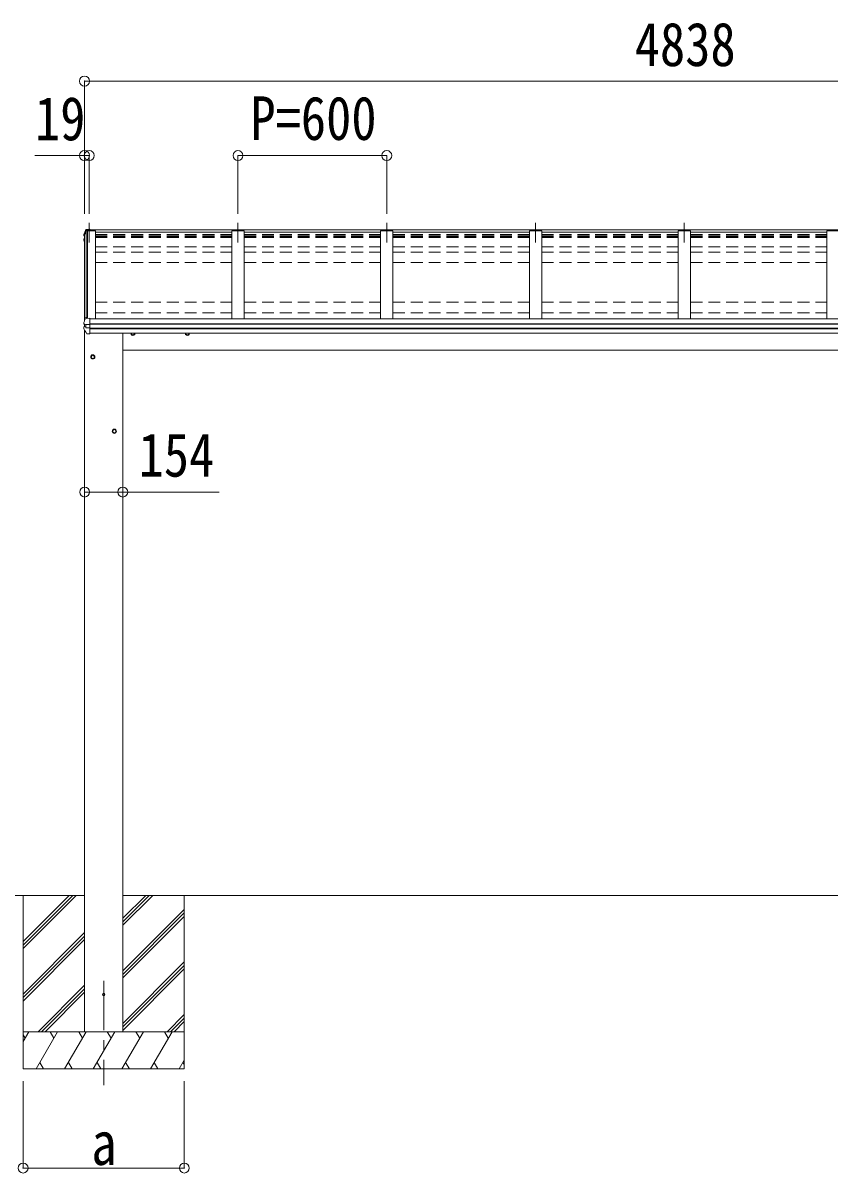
# Model space of a CAD drawing. Units: millimetres at full size, sheet at 1:40; some dimension numbers follow another scale. Extents: x -11243 to 11243, y -7760 to 7760.
# Drawn here: x -7285 to -4030, y -4969 to -329 of the extents above; entities that cross this region are included whole.
import ezdxf
from ezdxf.enums import TextEntityAlignment as Align

# ---------------------------------------------------------------- set-up
doc = ezdxf.new("R2010")
doc.units = ezdxf.units.MM
doc.header["$LTSCALE"] = 40
doc.header["$PDMODE"] = 32
doc.header["$PDSIZE"] = 40
doc.linetypes.add('CHAIN1', pattern=[8, 5, -1, 1, -1])
doc.linetypes.add('DASHED1', pattern=[1.8, 1.2, -0.6])
for name, color, linetype, lineweight in [('0-0_0', 7, 'Continuous', 9), ('0-1_本体', 5, 'CHAIN1', 9), ('0-3_ELV2', 4, 'Continuous', 9), ('0-6_OTH_LINE', 6, 'Continuous', 9)]:
    doc.layers.add(name, color=color, linetype=linetype, lineweight=lineweight)
doc.styles.add('ＭＳ ゴシック', font='')
doc.styles.get('ＭＳ ゴシック').set_extended_font_data('MS Gothic')

msp = doc.modelspace()

# ---------------------------------------------------------------- linework, layer by layer
at = {"layer": '0-0_0'}
for p, q in [((-7036.11, -3848.68), (-7665.72, -3848.68)), ((-7284.11, -3848.68), (-7284.11, -4548.68)), ((-7284.11, -4034.66), (-7098.13, -3848.68)), ((-7284.11, -4048.8), (-7083.99, -3848.68)), ((-7284.11, -4062.95), (-7069.84, -3848.68)), ((-7284.11, -3850.82), (-7281.98, -3848.68)), ((-6882.11, -3969.32), (-6761.48, -3848.68)), ((-6882.11, -3955.17), (-6775.62, -3848.68)), ((-6882.11, -3941.03), (-6789.76, -3848.68)), ((-2353.11, -3848.68), (-6882.11, -3848.68)), ((-6634.11, -3848.68), (-6634.11, -4548.68)), ((-6882.11, -4153.16), (-6634.11, -3905.16)), ((-6882.11, -4167.3), (-6634.11, -3919.31)), ((-6882.11, -4181.45), (-6634.11, -3933.45)), ((-7284.11, -4246.79), (-7036.11, -3998.8)), ((-7284.11, -4260.94), (-7036.11, -4012.94)), ((-7284.11, -4275.08), (-7036.11, -4027.08)), ((-6882.11, -4365.29), (-6634.11, -4117.29)), ((-6882.11, -4379.43), (-6634.11, -4131.44)), ((-6882.11, -4393.58), (-6634.11, -4145.58)), ((-7223.87, -4398.68), (-7036.11, -4210.93)), ((-7209.72, -4398.68), (-7036.11, -4225.07)), ((-7195.58, -4398.68), (-7036.11, -4239.21)), ((-6703.37, -4398.68), (-6634.11, -4329.43)), ((-6689.22, -4398.68), (-6634.11, -4343.57)), ((-6675.08, -4398.68), (-6634.11, -4357.71)), ((-6634.11, -4398.68), (-7284.11, -4398.68)), ((-7284.11, -4438.78), (-7260.96, -4398.68)), ((-7232.09, -4548.68), (-7145.49, -4398.68)), ((-7160.49, -4424.67), (-7175.49, -4398.68)), ((-7116.62, -4548.68), (-7030.02, -4398.68)), ((-7045.02, -4424.67), (-7060.02, -4398.68)), ((-7001.15, -4548.68), (-6914.55, -4398.68)), ((-6929.55, -4424.67), (-6944.55, -4398.68)), ((-6885.68, -4548.68), (-6799.08, -4398.68)), ((-6814.08, -4424.67), (-6829.08, -4398.68)), ((-6770.21, -4548.68), (-6683.61, -4398.68)), ((-6713.61, -4398.68), (-6698.61, -4424.67)), ((-7275.96, -4424.66), (-7284.11, -4410.55)), ((-7217.09, -4522.7), (-7202.09, -4548.68)), ((-7101.62, -4522.7), (-7086.62, -4548.68)), ((-6986.15, -4522.7), (-6971.15, -4548.68)), ((-6870.68, -4522.7), (-6855.68, -4548.68)), ((-6755.21, -4522.71), (-6740.21, -4548.68)), ((-6654.74, -4548.68), (-6634.11, -4512.95)), ((-6639.74, -4522.7), (-6634.11, -4532.46)), ((-7284.11, -4548.68), (-6634.11, -4548.68))]:
    msp.add_line(p, q, dxfattribs=at)
at = {"layer": '0-0_0', "linetype": 'DASHED1'}
msp.add_line((-7036.11, -4398.68), (-6882.11, -4398.68), dxfattribs=at)
at = {"layer": '0-1_本体'}
for p, q in [((-7017.61, -1135.7), (-7017.61, -1214.96)), ((-6417.61, -1135.7), (-6417.61, -1214.96)), ((-5817.61, -1135.7), (-5817.61, -1214.96)), ((-5217.61, -1135.7), (-5217.61, -1214.96)), ((-4617.61, -1135.7), (-4617.61, -1214.96)), ((-6959.11, -4192.74), (-6959.11, -4613.82))]:
    msp.add_line(p, q, dxfattribs=at)
at = {"layer": '0-3_ELV2'}
for p, q in [((-7039.48, -1201.7), (-7039.48, -1205.74)), ((-7039.44, -1201.37), (-7039.45, -1201.43)), ((-7039.08, -1182.75), (-7039.08, -1186.77)), ((-7036.61, -1204.12), (-7038.43, -1204.47)), ((-7038.03, -1188.04), (-7036.61, -1188.32)), ((-7036.61, -1200.1), (-7037.75, -1200.25)), ((-7037.46, -1205.81), (-7036.61, -1205.64)), ((-7036.61, -1186.45), (-7037.18, -1186.34)), ((-7036.61, -1186.8), (-7037.18, -1186.69)), ((-7036.61, -1185.42), (-7029.49, -1166.86)), ((-7036.61, -1185.42), (-7036.61, -1529.7)), ((-7029.78, -1166.71), (-7028.59, -1166.64)), ((-7029.61, -1167.18), (-7029.61, -1515.18)), ((-7029.49, -1166.86), (-6992.61, -1166.86)), ((-7028.44, -1166.43), (-7028.81, -1163.95)), ((-7028.59, -1166.64), (-7028.81, -1165.16)), ((-7014.61, -1160.72), (-7028.77, -1161.5)), ((-7017.61, -1165.82), (-7028.44, -1166.43)), ((-7028.44, -1166.43), (-7028.44, -1166.86)), ((-7028.44, -1166.81), (-7017.61, -1166.81)), ((-7023.91, -1520.55), (-7023.91, -1166.86)), ((-7017.61, -1163.58), (-7017.61, -1166.81)), ((-7017.61, -1163.58), (-7014.61, -1163.58)), ((-7017.61, -1166.86), (-7017.61, -1163.59)), ((-7017.61, -1163.59), (-2217.61, -1163.59)), ((-7014.61, -1163.58), (-7014.61, -1160.73)), ((-6992.61, -1166.86), (-6992.61, -1523.12)), ((-6992.61, -1172.26), (-6442.61, -1172.26)), ((-6392.61, -1166.86), (-6442.61, -1166.86)), ((-6442.61, -1166.86), (-6442.61, -1523.12)), ((-6392.61, -1166.86), (-6392.61, -1523.12)), ((-6392.61, -1172.26), (-5842.61, -1172.26)), ((-5792.61, -1166.86), (-5842.61, -1166.86)), ((-5842.61, -1166.86), (-5842.61, -1523.12)), ((-5792.61, -1166.86), (-5792.61, -1523.12)), ((-5792.61, -1172.26), (-5242.61, -1172.26)), ((-5192.61, -1166.86), (-5242.61, -1166.86)), ((-5242.61, -1166.86), (-5242.61, -1523.12)), ((-5192.61, -1166.86), (-5192.61, -1523.12)), ((-5192.61, -1172.26), (-4642.61, -1172.26)), ((-4592.61, -1166.86), (-4642.61, -1166.86)), ((-4642.61, -1166.86), (-4642.61, -1523.12)), ((-4592.61, -1166.86), (-4592.61, -1523.12)), ((-4592.61, -1172.26), (-4042.61, -1172.26)), ((-3992.61, -1166.86), (-4042.61, -1166.86)), ((-4042.61, -1166.86), (-4042.61, -1523.12)), ((-7014.61, -1583.57), (-7014.61, -1520.09)), ((-7014.61, -1523.12), (-2220.61, -1523.12)), ((-7039.65, -1562.04), (-7039.65, -1555.51)), ((-7039.18, -1543.48), (-7039.18, -1536.98)), ((-7031.61, -1553.13), (-7038.84, -1554.53)), ((-7038.31, -1544.48), (-7038.38, -1544.46)), ((-7038.31, -1544.48), (-7038.31, -1544.48)), ((-7031.06, -1545.41), (-7037.43, -1544.62)), ((-7036.61, -1544.72), (-7036.61, -1554.1)), ((-7036.11, -1568.19), (-7036.11, -4398.68)), ((-7031.61, -1545.34), (-7031.61, -1559.14)), ((-7014.61, -1545.41), (-7029.4, -1545.5)), ((-7014.61, -1559.27), (-7029.4, -1559.06)), ((-7014.61, -1542.65), (-2220.61, -1542.65)), ((-7014.61, -1543.55), (-2220.61, -1543.55)), ((-7014.61, -1560.79), (-2220.61, -1560.79)), ((-7014.61, -1562.75), (-2220.61, -1562.75)), ((-7026.99, -1582.48), (-7026.97, -1582.5)), ((-7014.61, -1583.57), (-7026.2, -1582.94)), ((-7014.61, -1580.78), (-2220.61, -1580.78)), ((-6882.11, -1580.78), (-6882.11, -4398.68)), ((-6882.11, -1648.68), (-2353.11, -1648.68))]:
    msp.add_line(p, q, dxfattribs=at)
at = {"layer": '0-3_ELV2', "linetype": 'DASHED1'}
for p, q in [((-6992.61, -1182.38), (-6442.61, -1182.38)), ((-6992.61, -1187.23), (-6442.61, -1187.23)), ((-6992.61, -1188.76), (-6442.61, -1188.76)), ((-6992.61, -1190.73), (-6442.61, -1190.73)), ((-6992.61, -1194.5), (-6442.61, -1194.5)), ((-6392.61, -1182.38), (-5842.61, -1182.38)), ((-6392.61, -1187.23), (-5842.61, -1187.23)), ((-6392.61, -1188.76), (-5842.61, -1188.76)), ((-6392.61, -1190.73), (-5842.61, -1190.73)), ((-6392.61, -1194.5), (-5842.61, -1194.5)), ((-5792.61, -1182.38), (-5242.61, -1182.38)), ((-5792.61, -1187.23), (-5242.61, -1187.23)), ((-5792.61, -1188.76), (-5242.61, -1188.76)), ((-5792.61, -1190.73), (-5242.61, -1190.73)), ((-5792.61, -1194.5), (-5242.61, -1194.5)), ((-5192.61, -1182.38), (-4642.61, -1182.38)), ((-5192.61, -1187.23), (-4642.61, -1187.23)), ((-5192.61, -1188.76), (-4642.61, -1188.76)), ((-5192.61, -1190.73), (-4642.61, -1190.73)), ((-5192.61, -1194.5), (-4642.61, -1194.5)), ((-4592.61, -1182.38), (-4042.61, -1182.38)), ((-4592.61, -1187.23), (-4042.61, -1187.23)), ((-4592.61, -1188.76), (-4042.61, -1188.76)), ((-4592.61, -1190.73), (-4042.61, -1190.73)), ((-4592.61, -1194.5), (-4042.61, -1194.5)), ((-6992.61, -1231.8), (-6442.61, -1231.8)), ((-6392.61, -1231.8), (-5842.61, -1231.8)), ((-5792.61, -1231.8), (-5242.61, -1231.8)), ((-5192.61, -1231.8), (-4642.61, -1231.8)), ((-4592.61, -1231.8), (-4042.61, -1231.8)), ((-6992.61, -1252.96), (-6442.61, -1252.96)), ((-6992.61, -1295.47), (-6442.61, -1295.47)), ((-6392.61, -1252.96), (-5842.61, -1252.96)), ((-6392.61, -1295.47), (-5842.61, -1295.47)), ((-5792.61, -1252.96), (-5242.61, -1252.96)), ((-5792.61, -1295.47), (-5242.61, -1295.47)), ((-5192.61, -1252.96), (-4642.61, -1252.96)), ((-5192.61, -1295.47), (-4642.61, -1295.47)), ((-4592.61, -1252.96), (-4042.61, -1252.96)), ((-4592.61, -1295.47), (-4042.61, -1295.47)), ((-6992.61, -1455.75), (-6442.61, -1455.75)), ((-6392.61, -1455.75), (-5842.61, -1455.75)), ((-5792.61, -1455.75), (-5242.61, -1455.75)), ((-5192.61, -1455.75), (-4642.61, -1455.75)), ((-4592.61, -1455.75), (-4042.61, -1455.75)), ((-6992.61, -1498.26), (-6442.61, -1498.26)), ((-6392.61, -1498.26), (-5842.61, -1498.26)), ((-5792.61, -1498.26), (-5242.61, -1498.26)), ((-5192.61, -1498.26), (-4642.61, -1498.26)), ((-4592.61, -1498.26), (-4042.61, -1498.26))]:
    msp.add_line(p, q, dxfattribs=at)
at = {"layer": '0-3_ELV2'}
for points in [[(-7039.45, -1201.38), (-7039.48, -1201.56), (-7039.48, -1201.69)], [(-7031.42, -1162.71), (-7035.66, -1173.32), (-7039.01, -1182.26), (-7039.07, -1182.53), (-7039.08, -1182.6)], [(-7039.08, -1182.6), (-7039.08, -1182.7), (-7039.08, -1182.76)], [(-7031.42, -1166.28), (-7032.41, -1168.77), (-7033.39, -1171.26), (-7034.36, -1173.76), (-7035.32, -1176.27), (-7036.26, -1178.78), (-7037.19, -1181.29), (-7038.11, -1183.81), (-7039.01, -1186.34)], [(-7014.61, -1163.16), (-7028.81, -1163.95), (-7028.81, -1165.16), (-7029.93, -1165.22)], [(-7028.5, -1166.86), (-7028.59, -1166.3), (-7028.59, -1166.64)], [(-7039.31, -1206.39), (-7037.85, -1208.93), (-7036.61, -1211.05)], [(-7031.25, -1515.84), (-7032.28, -1518.42), (-7033.3, -1521.01), (-7034.31, -1523.6), (-7035.3, -1526.2), (-7036.28, -1528.8), (-7037.24, -1531.41), (-7038.19, -1534.03), (-7039.12, -1536.65)], [(-7014.61, -1520.09), (-7028.61, -1520.77), (-7028.61, -1515.13), (-7030.37, -1515.22)], [(-7039.12, -1536.65), (-7039.17, -1536.85), (-7039.18, -1536.98)], [(-7035.83, -1544.71), (-7037.07, -1544.66), (-7038.31, -1544.48)], [(-7031.06, -1545.41), (-7030.81, -1545.44), (-7030.66, -1545.45)], [(-6841.61, -1588.48), (-6848.11, -1584.73), (-6848.11, -1580.78)], [(-6841.61, -1588.48), (-6835.11, -1584.73), (-6835.11, -1580.78)], [(-6621.62, -1588.48), (-6628.12, -1584.73), (-6628.12, -1580.78)], [(-6621.62, -1588.48), (-6615.12, -1584.73), (-6615.12, -1580.78)], [(-7003.11, -1683.48), (-7009.61, -1679.73), (-7009.61, -1672.22), (-7003.11, -1668.47)], [(-7003.11, -1683.48), (-6996.61, -1679.73), (-6996.61, -1672.22), (-7003.11, -1668.47)], [(-6916.11, -1983.48), (-6922.61, -1979.73), (-6922.61, -1972.22), (-6916.11, -1968.47)], [(-6916.11, -1983.48), (-6909.61, -1979.73), (-6909.61, -1972.22), (-6916.11, -1968.47)]]:
    msp.add_lwpolyline(points, dxfattribs=at)
for centre, radius in [((-7003.11, -1675.97), 8.5), ((-7003.11, -1675.97), 7.7), ((-7003.11, -1675.97), 6.5), ((-6916.11, -1975.97), 8.5), ((-6916.11, -1975.97), 7.7), ((-6916.11, -1975.97), 6.5), ((-6959.11, -4248.68), 5)]:
    msp.add_circle(centre, radius, dxfattribs=at)
for centre, radius, start, end in [((-7038.19, -1205.74), 1.3, 100.8784, 209.72862), ((-7038.18, -1201.65), 1.3, 99.76805, 169.97457), ((-7037.79, -1186.77), 1.3, 160.55137, 259.11062), ((-7037.73, -1202.58), 2.32, 92.65141, 119.69627), ((-7037.41, -1206.1), 0.299, 100.87832, 209.80871), ((-6604.85, -957.49), 499.04, 209.85327, 210.09589), ((-6604.85, -957.84), 499.04, 209.85327, 210.09589), ((-7037.12, -1186.39), 0.299, 160.48478, 259.11069), ((-6567.67, -1353.27), 498.52, 158.04646, 160.43093), ((-7037.12, -1186.04), 0.3, 212.93591, 259.04607), ((-7029.84, -1166.91), 1.7, 92.9577, 157.99775), ((-7029.19, -1164.08), 2.62, 80.76, 148.16555), ((-7029.77, -1167.01), 0.3, 92.95769, 158.00506), ((-7030.32, -1516.22), 1, 92.95955, 157.94622), ((-7038.65, -1555.51), 0.998, 100.914, 179.94879), ((-7038.65, -1562.04), 1, 180, 210.67851), ((-6644.71, -1328.34), 459.05, 210.67556, 213.61643), ((-7038.18, -1543.48), 1, 180, 258.54639), ((-7031.95, -1542.78), 16.37, 271.41275, 274.51688), ((-7026.14, -1581.94), 1, 213.61937, 266.89265), ((-6841.61, -1580.97), 8.5, 178.68482, 1.31518), ((-6841.61, -1580.97), 7.7, 178.54815, 1.45185), ((-6841.61, -1580.97), 6.5, 178.27991, 1.72009), ((-6621.62, -1580.97), 8.5, 178.68472, 1.31528), ((-6621.62, -1580.97), 7.7, 178.54804, 1.45196), ((-6621.62, -1580.97), 6.5, 178.27976, 1.72024)]:
    msp.add_arc(centre, radius, start, end, dxfattribs=at)
for centre, major_axis, ratio, start_param, end_param in [((-7030.61, -1558.94), (1, 0.195), 0.067217, 3.1284981, 3.4826308), ((-7030.76, -1537.89), (9.96, -2.12), 0.734427, 4.8771941, 5.0024979), ((-7030.76, -1566.66), (9.97, 1.96), 0.736539, 1.29146, 1.4167637)]:
    msp.add_ellipse(centre, major_axis=major_axis, ratio=ratio, start_param=start_param, end_param=end_param, dxfattribs=at)
at = {"layer": '0-6_OTH_LINE'}
for p, q in [((-7036.61, -563.59), (-7036.61, -1099.06)), ((-7036.61, -563.59), (-2198.61, -563.59)), ((-7036.61, -863.59), (-7236.83, -863.59)), ((-7036.61, -863.59), (-7036.61, -1099.06)), ((-7017.61, -863.59), (-7036.61, -863.59)), ((-7017.61, -863.59), (-7017.61, -1099.06)), ((-6417.61, -863.59), (-6417.61, -1099.06)), ((-6417.61, -863.59), (-5817.61, -863.59)), ((-5817.61, -863.59), (-5817.61, -1099.06)), ((-7036.11, -2221.37), (-6882.11, -2221.37)), ((-7284.11, -4948.66), (-7284.11, -4598.68)), ((-6634.11, -4948.66), (-6634.11, -4598.68)), ((-7284.11, -4948.66), (-6634.11, -4948.66))]:
    msp.add_line(p, q, dxfattribs=at)
at = {"layer": '0-6_OTH_LINE', "lineweight": 18}
msp.add_line((-6882.11, -2221.37), (-6492.91, -2221.37), dxfattribs=at)
at = {"layer": '0-6_OTH_LINE'}
for p in [(-7036.61, -563.59), (-7036.61, -863.59), (-7017.61, -863.59), (-6417.61, -863.59), (-5817.61, -863.59), (-7036.11, -2221.37), (-6882.11, -2221.37), (-7284.11, -4948.66), (-6634.11, -4948.66)]:
    msp.add_point(p, dxfattribs=at)

# ---------------------------------------------------------------- texts
at = {"layer": '0-6_OTH_LINE', "color": 7, "style": 'ＭＳ ゴシック', "width": 0.85}
for s, p in [('4838', (-4817.61, -555.59)), ('19', (-7236.51, -855.17)), ('P=600', (-6367.61, -853.59)), ('154', (-6818.61, -2211.95)), ('a', (-7009.11, -4988.66))]:
    msp.add_text(s, height=176, dxfattribs=at).set_placement(p, align=Align.BOTTOM_LEFT)

doc.saveas('drawing.dxf')
